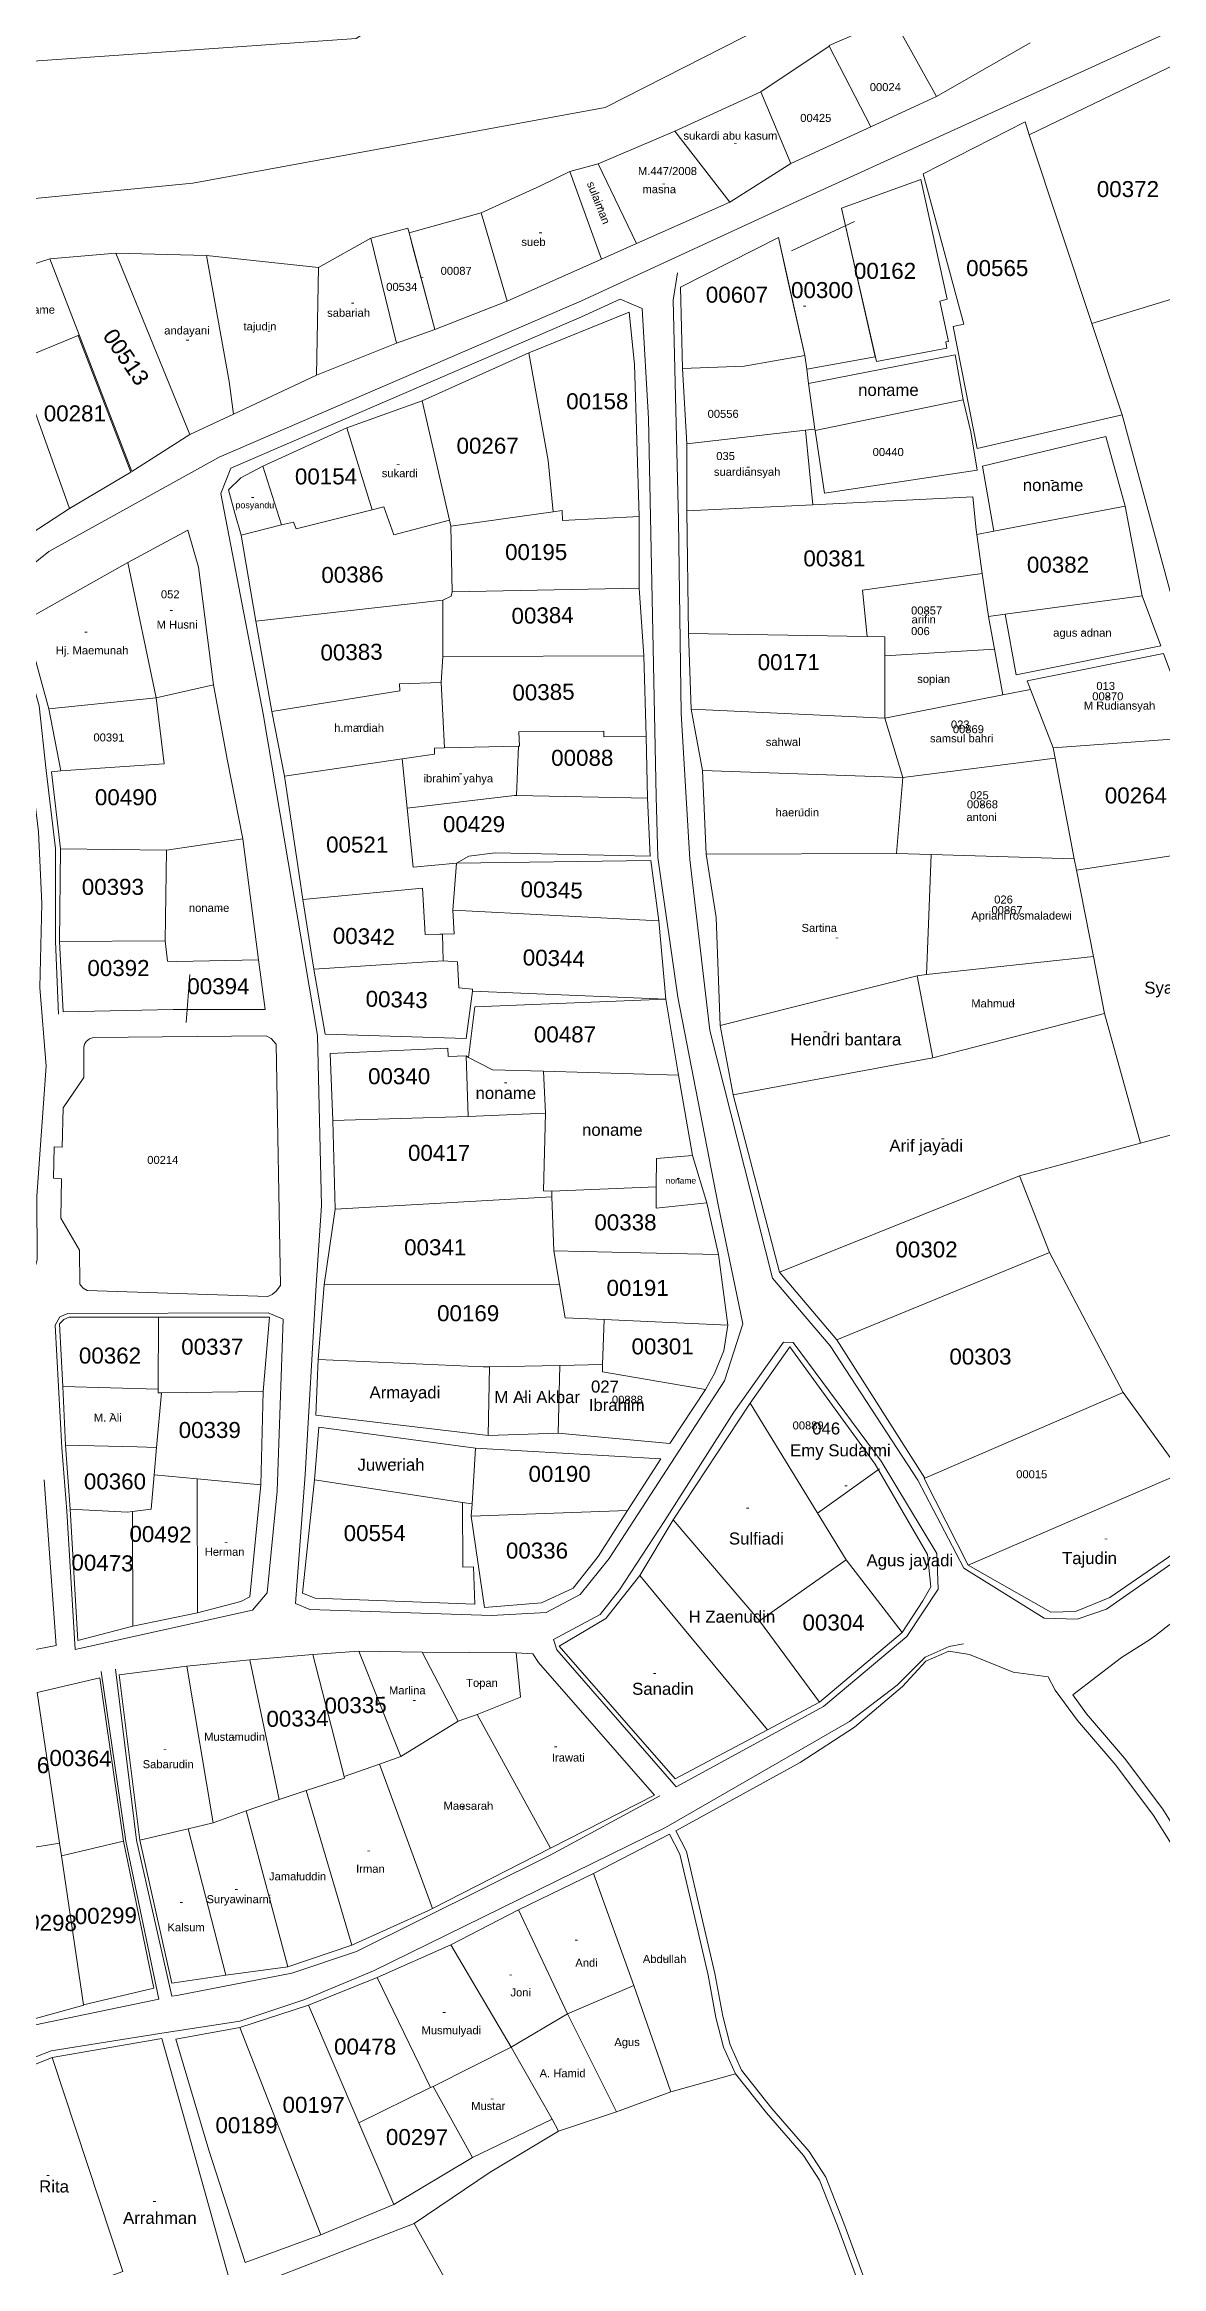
# Model space of a CAD drawing. Header units: metres. Extents: x 338938 to 356758, y 527808 to 538923.
# Drawn here: x 355041.3 to 355180.9, y 534462.7 to 534740.4 of the extents above; entities that cross this region are included whole.
import ezdxf
from ezdxf.enums import TextEntityAlignment as Align

# ---------------------------------------------------------------- set-up
doc = ezdxf.new("R2010")
doc.units = ezdxf.units.M
doc.header["$MEASUREMENT"] = 0
for name, color, linetype in [('020100', 7, 'Continuous'), ('030100', 160, 'Continuous'), ('040100', 20, 'Continuous'), ('080201', 7, 'Continuous'), ('Bidang sudah ada Hak', 200, 'Continuous'), ('tn_lai', 7, 'Continuous')]:
    doc.layers.add(name, color=color, linetype=linetype)
doc.styles.add('ROMANS', font='arial.ttf')
doc.styles.get("Standard").update_dxf_attribs({"font": 'arial.ttf'})

msp = doc.modelspace()

# ---------------------------------------------------------------- linework, layer by layer
at = {"layer": '020100', "lineweight": 9}
for points, elevation in [([(355130.81, 534734.43), (355120.07, 534729.52)], 51.24), ([(355120.07, 534729.52), (355110.47, 534725.44)], 51.24), ([(355126.93, 534720.64), (355120.07, 534729.52)], 51.24), ([(355106.92, 534724.48), (355103.25, 534722.71), (355095.85, 534719.33)], 53.03), ([(355110.47, 534725.44), (355106.92, 534724.48)], 51.35), ([(355106.92, 534724.48), (355110.89, 534713.53)], 51.35), ([(355115.27, 534715.47), (355110.47, 534725.44)], 51.35), ([(355126.93, 534720.64), (355134.54, 534725.48)], 51.24), ([(355115.27, 534715.47), (355126.93, 534720.64)], 51.24), ([(355115.27, 534715.47), (355126.93, 534720.64)], 51.24), ([(355082.07, 534716.14), (355075.53, 534712.49)], 55.34), ([(355041.94, 534713.58), (355034, 534711.03)], 56.13), ([(355061.51, 534713.99), (355050.21, 534714.27)], 56.08), ([(355075.53, 534712.49), (355061.51, 534713.99)], 56.4), ([(355061.51, 534713.99), (355064.36, 534698.24), (355064.88, 534694.15)], 56.4), ([(355099.09, 534708.3), (355110.89, 534713.53)], 51.14), ([(355099.09, 534708.3), (355110.89, 534713.53)], 51.14), ([(355110.89, 534713.53), (355115.27, 534715.47)], 51.35), ([(355110.89, 534713.53), (355115.27, 534715.47)], 51.35), ([(355075.53, 534712.49), (355075.27, 534699.02)], 55.34), ([(355045.49, 534704.01), (355045.61, 534704.06)], 56.13), ([(355075.27, 534699.02), (355085.29, 534703.02)], 55.34), ([(355075.27, 534699.02), (355085.29, 534703.02)], 55.34), ([(355156.12, 534695.93), (355155.08, 534701.57), (355136.78, 534698)], 1.47), ([(355064.88, 534694.15), (355075.27, 534699.02)], 56.4), ([(355064.88, 534694.15), (355075.27, 534699.02)], 56.4), ([(355059.46, 534691.63), (355064.88, 534694.15)], 56.08), ([(355079.05, 534692.47), (355088.49, 534695.82)], 3.57), ([(355183.91, 534664.8), (355175.97, 534694.07)], 0.35), ([(355176.33, 534682.67), (355173.95, 534691.37), (355158.5, 534687.68), (355159.92, 534679.53)], 0.84), ([(355121.57, 534682.08), (355121.57, 534690.45)], 0.84), ([(355159.92, 534679.53), (355157.82, 534679.13)], 0.84), ([(355161.35, 534669.17), (355162.72, 534661.57), (355180.8, 534665.2), (355178.48, 534671.47)], 0.3), ([(355160.02, 534664.8), (355159.28, 534668.89)], 0.45), ([(355161.04, 534659.09), (355160.02, 534664.8)], 0.45), ([(355164.5, 534659.77), (355164.09, 534660.82), (355181.15, 534664.25), (355185.04, 534653.75)], 0.3), ([(355146.29, 534656.18), (355161.04, 534659.09)], 0.45), ([(355164.5, 534659.77), (355161.04, 534659.09)], 0.45), ([(355167.35, 534652.48), (355164.5, 534659.77)], 0.3), ([(355123.5, 534649.63), (355122.1, 534657.28)], 0.45), ([(355146.29, 534656.18), (355148.54, 534648.75)], 0.45), ([(355148.54, 534648.75), (355123.5, 534649.63)], 0.45), ([(355123.97, 534639.18), (355123.5, 534649.63)], 0.45), ([(355148.54, 534648.75), (355167.6, 534651.16)], 0.08), ([(355148.54, 534648.75), (355147.75, 534639.27)], 0.08), ([(355147.75, 534639.27), (355123.97, 534639.18)], 0.08), ([(355125.23, 534631.26), (355123.97, 534639.18)], 0.45), ([(355147.75, 534639.27), (355152.12, 534639.13)], 0.08), ([(355152.12, 534639.13), (355151.77, 534630.42)], -0.31), ([(355152.12, 534639.13), (355169.99, 534638.58)], 0.08), ([(355169.99, 534638.58), (355170.26, 534637.19)], 0.3), ([(355170.26, 534637.19), (355172.37, 534626.39)], 0.3), ([(355125.71, 534617.78), (355125.23, 534631.26)], 0.45), ([(355151.77, 534630.42), (355151.51, 534624.14)], 0.45), ([(355151.51, 534624.14), (355172.37, 534626.39)], -0.31), ([(355172.37, 534626.39), (355173.76, 534619.28)], 0.3), ([(355125.71, 534617.78), (355150.34, 534623.98)], 0.47), ([(355151.51, 534624.14), (355150.34, 534623.98)], 0.45), ([(355150.34, 534623.98), (355152.32, 534613.72)], 0.23), ([(355173.76, 534619.28), (355152.32, 534613.72)], 0.12), ([(355173.76, 534619.28), (355178.26, 534603.06)], 0.12), ([(355127.36, 534609.1), (355125.71, 534617.78)], 1.52), ([(355152.32, 534613.72), (355127.36, 534609.1)], 0.16), ([(355103.64, 534612.05), (355103.89, 534606.81)], 0.22), ([(355122.25, 534601.54), (355120.51, 534611.55)], 0.53), ([(355127.36, 534609.1), (355133.13, 534586.94)], 1.52), ([(355122.25, 534601.54), (355117.78, 534601.15), (355117.73, 534597.61)], 0.53), ([(355122.25, 534601.54), (355124.06, 534595.59)], 0.53), ([(355104.7, 534596.35), (355104.69, 534597.08)], 0.49), ([(355129.48, 534570.58), (355134.44, 534577.63), (355145.09, 534562.95), (355151.64, 534551.68), (355152.05, 534547.61), (355151.06, 534545.88), (355148.46, 534541.9)], 0.14), ([(355096.71, 534566.53), (355075.17, 534569.08), (355075.5, 534576.04)], 1.82), ([(355096.71, 534566.53), (355096.91, 534575.12)], 0.36), ([(355105.49, 534566.82), (355105.68, 534575.29)], 1.61), ([(355123.88, 534572.27), (355119.42, 534565.53), (355105.49, 534566.82)], 0.2), ([(355129.48, 534570.58), (355119.85, 534555.99)], 0.13), ([(355129.48, 534570.58), (355141.47, 534550.98)], 0.13), ([(355075.01, 534560.98), (355075.55, 534567.57), (355095.14, 534564.93)], 0.3), ([(355096.71, 534566.53), (355105.49, 534566.82)], 0.36), ([(355093.5, 534558.17), (355094.72, 534557.99)], 0.3), ([(355119.85, 534555.99), (355115.69, 534549.05)], 0.02), ([(355119.85, 534555.99), (355130.65, 534543.36)], 0.02), ([(355156.73, 534550.34), (355167.04, 534544.47), (355170.16, 534544.52), (355174.45, 534546.28), (355188.44, 534555.91)], 0.29), ([(355131.64, 534529.75), (355120.12, 534523.62), (355105.6, 534540.22), (355111.43, 534543.66), (355115.69, 534549.05)], 0.52), ([(355115.69, 534549.05), (355131.64, 534529.75)], 0.11), ([(355131.64, 534529.75), (355138.14, 534533.22)], 0.06)]:
    msp.add_lwpolyline(points, dxfattribs=dict(at, elevation=elevation))
msp.add_lwpolyline([(355120.07, 534729.52), (355110.47, 534725.44), (355115.27, 534715.47), (355126.93, 534720.64)], close=True, dxfattribs=at)
for points in [[(355136.41, 534692.14), (355137.56, 534692.27)], [(355136.41, 534692.14), (355137.31, 534682.84)], [(355137.6, 534692.11), (355137.56, 534692.27)], [(355065.84, 534679.03), (355065.08, 534681.8), (355064.28, 534684.71), (355065.81, 534686.2), (355068.55, 534687.66)], [(355092.05, 534680.17), (355091.88, 534680.91)], [(355062.39, 534660.34), (355060.52, 534675.02), (355059.21, 534679.65), (355051.7, 534675.61)], [(355051.7, 534675.61), (355038.91, 534668.43), (355039.53, 534665.72), (355041.81, 534657.34)], [(355055.24, 534658.72), (355051.7, 534675.61)], [(355160.02, 534664.8), (355146.31, 534663.95)], [(355069.7, 534656.99), (355071.29, 534648.91)], [(355091.25, 534652.46), (355090, 534652.43), (355090.03, 534651.69), (355086, 534651.08)], [(355066.06, 534641.1), (355068.02, 534625.99)], [(355118.94, 534621.06), (355118.07, 534630.83)], [(355092.46, 534629.24), (355091.04, 534629.19)], [(355094.28, 534613.75), (355093.98, 534613.98)], [(355043.88, 534565.34), (355043.55, 534572.66)], [(355054.98, 534561.61), (355055.29, 534565.04)], [(355060.4, 534544.38), (355065.8, 534545.78), (355066.94, 534546.36), (355068.32, 534560.36)], [(355137.9, 534556.82), (355145.66, 534562.36)], [(355059.05, 534537.7), (355066.95, 534538.48)], [(355080.57, 534539.6), (355088.47, 534539.46)], [(355100.24, 534539.38), (355088.47, 534539.46)], [(355088.47, 534539.46), (355092.97, 534530.83)], [(355095.34, 534531.66), (355100.77, 534533.84), (355100.24, 534539.38)], [(355104.5, 534514.95), (355117.51, 534521.57), (355103, 534538.16), (355102.3, 534539.23), (355100.24, 534539.38)], [(355183.96, 534512.53), (355179.88, 534519.06), (355175.18, 534525.33), (355170.41, 534530.9), (355167.61, 534534.72), (355166.71, 534536.37), (355162.33, 534536.94), (355156.89, 534539.16), (355154.29, 534539.6), (355151.44, 534538.34), (355148.53, 534535.17), (355142.52, 534530.08), (355135.74, 534525.65), (355120.19, 534517.12), (355121.52, 534514.53), (355123.4, 534506.46), (355125.07, 534499.29), (355126.05, 534493.98), (355126.97, 534490.38), (355128.39, 534487.24), (355132.17, 534482.45), (355136.86, 534477.08), (355138.92, 534473.87), (355141.19, 534468.09), (355144.74, 534458.5)], [(355053.21, 534515.95), (355050.59, 534536.61), (355059.05, 534537.7)], [(355059.05, 534537.7), (355062.37, 534518.15)], [(355092.97, 534530.83), (355085.8, 534526.4)], [(355092.97, 534530.83), (355095.34, 534531.66)], [(355095.34, 534531.66), (355104.5, 534514.95)], [(355089.75, 534507.41), (355083.13, 534525.47)], [(355079.69, 534502.84), (355073.97, 534522.16)], [(355066.5, 534519.61), (355062.37, 534518.15)], [(355070.62, 534521.06), (355066.5, 534519.61)], [(355071.68, 534500.12), (355066.5, 534519.61)], [(355059.25, 534517.4), (355053.21, 534515.95)], [(355063.96, 534499.08), (355057.17, 534498.08), (355053.21, 534515.95)], [(355062.37, 534518.15), (355059.25, 534517.4)], [(355063.96, 534499.08), (355059.25, 534517.4)], [(355109.91, 534511.78), (355119.41, 534516.73), (355120.7, 534514.23), (355122.55, 534506.27), (355124.22, 534499.11), (355125.2, 534493.79), (355126.14, 534490.09), (355127.64, 534486.78)], [(355089.75, 534507.41), (355104.5, 534514.95)], [(355100.52, 534507.27), (355109.91, 534511.78)], [(355114.92, 534497.79), (355109.91, 534511.78)], [(355079.69, 534502.84), (355089.27, 534507.16), (355089.75, 534507.41)], [(355100.52, 534507.27), (355092.06, 534502.9)], [(355106.64, 534494.27), (355100.52, 534507.27)], [(355071.68, 534500.12), (355079.69, 534502.84)], [(355082.86, 534498.79), (355092.06, 534502.9)], [(355092.06, 534502.9), (355099.61, 534490.08)], [(355063.96, 534499.08), (355071.68, 534500.12)], [(355106.64, 534494.27), (355114.92, 534497.79)], [(355119.55, 534484.5), (355114.92, 534497.79)], [(355099.61, 534490.08), (355106.64, 534494.27)], [(355106.64, 534494.27), (355112.75, 534482)], [(355042.22, 534488.79), (355055.92, 534491.16), (355059.6, 534478.13), (355064.44, 534460.84), (355055.11, 534451.75), (355051.64, 534449.93), (355043.67, 534449.44)], [(355032.75, 534485), (355042.22, 534488.79)], [(355042.22, 534488.79), (355051.05, 534462.07), (355040.92, 534458.39)], [(355099.61, 534490.08), (355089.87, 534485.2)], [(355104.71, 534481.11), (355099.61, 534490.08)], [(355119.55, 534484.5), (355127.64, 534486.78)], [(355127.64, 534486.78), (355131.5, 534481.89), (355136.16, 534476.56), (355138.15, 534473.47), (355140.38, 534467.78), (355143.99, 534458.02)], [(355089.87, 534485.2), (355089.53, 534485.05)], [(355112.75, 534482), (355119.55, 534484.5)], [(355094.77, 534476.3), (355104.71, 534481.11)], [(355104.71, 534481.11), (355105.51, 534479.61)], [(355105.51, 534479.61), (355112.75, 534482)], [(355087.5, 534468.05), (355096.97, 534474.47), (355105.51, 534479.61)], [(355083.85, 534410.59), (355083.52, 534411.99), (355079.08, 534418.63), (355073.59, 534425.73), (355064.16, 534437.97), (355058.94, 534444.49), (355057.31, 534449.89), (355057.53, 534450), (355067.92, 534460.47), (355087.5, 534468.05)], [(355109.43, 534431.57), (355108.22, 534433.77), (355106.86, 534436.49), (355104, 534441.3), (355098.94, 534449.06), (355094.21, 534456.52), (355091.24, 534461.37), (355087.5, 534468.05)]]:
    msp.add_lwpolyline(points, dxfattribs=at)
at = {"layer": '030100', "lineweight": 9}
for points in [[(355777.69, 535152.85), (355777.53, 535151.09), (355763.3, 535069.29), (355752.17, 535059.6), (355727.02, 535044.65), (355653.64, 535033.9), (355554.54, 535018.11), (355478.65, 534993.75), (355372.85, 534965.33), (355313.41, 534938.06), (355242.75, 534897.16), (355187.57, 534821.13), (355145.7, 534783.95), (355080.24, 534741.12), (355024.97, 534737.24), (354984.93, 534736.94), (354906.83, 534746.55), (354850.87, 534748.02), (354796.38, 534720.67), (354760.23, 534674.86)], [(355796.52, 535150.85), (355793.56, 535125.09), (355786.6, 535072.41), (355774, 535050.35), (355756.86, 535042.32), (355719.05, 535026.82), (355661.5, 535014.82), (355592.89, 534994.3), (355550.52, 534986.72), (355446.18, 534959.25), (355337.37, 534923.89), (355297.87, 534905.28), (355260.32, 534880.56), (355234.19, 534852.8), (355209.23, 534813.7), (355173.59, 534771.47), (355138.49, 534746.32), (355111.35, 534732.49), (355059.83, 534723.04), (355015.13, 534718.69), (354936.2, 534717.39), (354870.33, 534717.86), (354830.95, 534708.12), (354808.35, 534689.95)]]:
    msp.add_lwpolyline(points, dxfattribs=at)
at = {"layer": '040100', "lineweight": 9}
for points in [[(355279.43, 534798.48), (355270.68, 534794.51), (355251.24, 534781.41), (355214.13, 534758.63), (355187.55, 534744.5), (355135.93, 534721.01), (355108.41, 534708.34), (355063.12, 534688.79), (355041.8, 534676.98), (355018.37, 534658.12)], [(355120.38, 534711.84), (355119.84, 534708.42), (355120.5, 534680.9), (355120.87, 534656.74), (355121.93, 534638.52), (355124.44, 534617.16), (355132.28, 534586.19)], [(355064.57, 534687.4), (355063.33, 534684.26), (355068.62, 534656.72), (355075.39, 534616.5), (355075.91, 534595.29), (355075.22, 534585.33), (355073.85, 534561.65), (355072.63, 534545.53), (355074.44, 534544.8), (355097.14, 534544.02), (355103.98, 534544.4), (355108.24, 534546.66), (355111.85, 534551.18), (355126.26, 534573.38), (355128.58, 534580.49), (355125.49, 534595.36), (355120.44, 534621.31), (355117.92, 534638.77), (355117.71, 534646.4), (355117.36, 534664.91), (355116.76, 534693.61), (355115.98, 534707.37), (355113.21, 534708.53)], [(355113.21, 534708.53), (355108.41, 534706.33), (355064.57, 534687.4)], [(355043.02, 534619.17), (355043, 534620.14), (355042.66, 534628.29), (355042.66, 534639.9), (355041.48, 534649.62), (355040.59, 534657.72), (355038.31, 534665.89), (355037.56, 534671.38)], [(355008.48, 534585.12), (355039.58, 534585.73), (355040.37, 534588.47), (355040.33, 534596.46), (355041.48, 534612.7), (355040.71, 534622.52), (355040.92, 534633.03), (355040.52, 534641.98), (355039.7, 534648.9), (355038.26, 534659.01), (355036.74, 534664.05), (355033.48, 534668.09)], [(355227.16, 534627.96), (355202.46, 534613.75), (355197.24, 534612.3), (355197.24, 534608.6), (355202.36, 534595.18), (355211.3, 534572.7), (355211.23, 534571.86), (355210.31, 534571.14), (355188.84, 534555.22), (355174.01, 534544.81), (355170.35, 534543.59), (355166.21, 534543.7), (355156.19, 534549.96)], [(355132.28, 534586.19), (355139.47, 534577.73), (355150.44, 534560.95), (355156.19, 534549.96)], [(355071.12, 534581.07), (355069.25, 534581.84), (355044.19, 534581.79), (355043.2, 534581.38), (355042.61, 534580.31), (355043.42, 534564.99), (355044.08, 534557.07), (355045.12, 534539.8)], [(355045.12, 534539.8), (355067.28, 534544.71), (355069.11, 534546.87), (355070.37, 534559.59), (355071.12, 534581.07)], [(355133.63, 534578.18), (355127.44, 534569.44), (355118.82, 534555.93), (355113.13, 534547.26), (355110.71, 534544.16), (355104.91, 534541.06)], [(355133.63, 534578.18), (355134.87, 534578.16), (355145.87, 534563.34), (355152.82, 534551.77), (355152.98, 534547.33), (355149.05, 534541.42), (355138.64, 534532.66), (355120.23, 534522.61)], [(355104.91, 534541.06), (355105.33, 534539.75), (355120.23, 534522.61)], [(355156.15, 534540.48), (355154.34, 534540.15), (355151.37, 534538.83), (355147.85, 534535.34), (355141.89, 534530.8), (355118.89, 534517.54), (355082.39, 534499.65), (355073.8, 534496.07), (355065.69, 534493.36), (355055.7, 534491.82), (355042.11, 534489.64), (355032.24, 534485.79), (355020.96, 534482.63), (355009.85, 534478.26), (355000.91, 534475.62), (354991.23, 534471.37), (354982.1, 534467.73), (354966.5, 534464.77)], [(355156.15, 534540.48), (355154.34, 534540.15), (355151.37, 534538.83), (355147.85, 534535.34), (355141.89, 534530.8), (355118.89, 534517.54), (355082.39, 534499.65), (355073.8, 534496.07), (355065.69, 534493.36), (355055.7, 534491.82), (355042.11, 534489.64), (355032.24, 534485.79), (355020.96, 534482.63), (355009.85, 534478.26), (355000.91, 534475.62), (354991.23, 534471.37), (354982.1, 534467.73), (354966.5, 534464.77)], [(355048.37, 534537.05), (355051.44, 534515.86), (355055.58, 534496.11)], [(355057.21, 534496.45), (355052.78, 534515.97), (355050.14, 534537.32)], [(355118.19, 534521.5), (355104.48, 534514.08), (355080.29, 534502.06), (355072.18, 534499.36), (355057.8, 534496.57), (355057.21, 534496.45)], [(355055.58, 534496.11), (355040.17, 534492.89), (355021.09, 534486.5), (355020.45, 534486.29)]]:
    msp.add_lwpolyline(points, dxfattribs=at)
at = {"layer": '040100', "lineweight": 9, "elevation": 0.13}
msp.add_lwpolyline([(355137.9, 534556.82), (355145.66, 534562.36)], dxfattribs=at)
at = {"layer": 'Bidang sudah ada Hak', "lineweight": 9}
for points, elevation in [([(355148.05, 534742.32), (355147.31, 534743.67), (355139.35, 534740.21), (355139.37, 534740.16)], 51.36), ([(355148.05, 534742.32), (355152.75, 534733.84)], 51.36), ([(355139.37, 534740.16), (355130.81, 534734.43)], 51.36), ([(355144.57, 534730.08), (355139.37, 534740.16)], 51.36), ([(355152.75, 534733.84), (355164.49, 534740.56)], 51.36), ([(355194.15, 534712.2), (355182.85, 534738), (355164.36, 534729.08)], 0.51), ([(355130.81, 534734.43), (355134.54, 534725.48)], 51.36), ([(355144.57, 534730.08), (355150.62, 534732.84), (355152.75, 534733.84)], 51.36), ([(355134.54, 534725.48), (355144.57, 534730.08)], 51.36), ([(355175.97, 534694.07), (355157.84, 534689.87), (355154.86, 534705.13), (355156.17, 534705.4), (355151.12, 534724.2), (355163.83, 534730.68), (355164.36, 534729.08)], 0.51), ([(355172.18, 534705.49), (355164.36, 534729.08)], 0.51), ([(355095.85, 534719.33), (355086.85, 534716.83)], 55.34), ([(355095.85, 534719.33), (355096.19, 534718.18), (355099.09, 534708.3)], 53.03), ([(355082.07, 534716.14), (355086.69, 534717.42), (355086.85, 534716.83)], 55.34), ([(355085.29, 534703.02), (355082.07, 534716.14)], 55.34), ([(355086.85, 534716.83), (355087.33, 534715), (355089.68, 534706.17), (355090.05, 534704.75)], 55.34), ([(355090.05, 534704.75), (355086.85, 534716.83)], 55.34), ([(355050.21, 534714.27), (355041.94, 534713.58)], 56.13), ([(355045.61, 534704.06), (355041.94, 534713.58)], 56.13), ([(355059.46, 534691.63), (355050.21, 534714.27)], 56.13), ([(355172.18, 534705.49), (355194.15, 534712.2)], 0.51), ([(355090.05, 534704.75), (355099.09, 534708.3)], 55.34), ([(355085.29, 534703.02), (355090.05, 534704.75)], 55.34), ([(355175.97, 534694.07), (355172.18, 534705.49)], 0.51), ([(355037.82, 534700.83), (355045.49, 534704.01)], 56.13), ([(355044.4, 534682.38), (355052.06, 534686.92), (355045.49, 534704.01)], 56.13), ([(355045.61, 534704.06), (355052.18, 534686.98), (355059.46, 534691.63)], 56.13), ([(355037.82, 534700.83), (355044.4, 534682.38)], 56.13), ([(355088.49, 534695.82), (355091.88, 534680.91)], 3.57), ([(355079.05, 534692.47), (355068.55, 534687.66)], 3.57), ([(355082.22, 534682.22), (355079.05, 534692.47)], 3.57), ([(355068.55, 534687.66), (355070.9, 534680.31)], 3.57), ([(355082.22, 534682.22), (355083.7, 534682.59), (355084.93, 534679.08), (355091.88, 534680.91)], 3.57), ([(355157.82, 534679.13), (355157.74, 534679.7), (355157.31, 534683.81), (355137.31, 534682.84)], 0.84), ([(355176.33, 534682.67), (355159.92, 534679.53)], 0.84), ([(355178.48, 534671.47), (355176.33, 534682.67)], 0.84), ([(355035.78, 534676.74), (355044.4, 534682.38)], 56.13), ([(355121.57, 534682.08), (355121.78, 534666.76)], 0.84), ([(355158.48, 534674.25), (355157.82, 534679.13)], 0.84), ([(355158.48, 534674.25), (355143.51, 534672.18), (355144.08, 534666.36)], 0.45), ([(355158.48, 534674.25), (355159.28, 534668.89)], 0.84), ([(355178.48, 534671.47), (355161.35, 534669.17)], 0.84), ([(355159.28, 534668.89), (355161.35, 534669.17)], 0.84), ([(355121.78, 534666.76), (355144.08, 534666.36)], 0.84), ([(355121.78, 534666.76), (355122.1, 534657.28)], 0.84), ([(355146.31, 534663.95), (355146.32, 534666.32), (355144.08, 534666.36)], 0.84), ([(355146.31, 534663.95), (355146.29, 534656.18)], 0.45), ([(355122.1, 534657.28), (355146.29, 534656.18)], 0.84), ([(355185.04, 534653.75), (355167.35, 534652.48)], 0.3), ([(355167.35, 534652.48), (355167.6, 534651.16)], 0.3), ([(355167.6, 534651.16), (355169.99, 534638.58)], 0.3), ([(355187.84, 534639.85), (355170.26, 534637.19)], 0.3), ([(355077.3, 534605.89), (355076.97, 534614.25), (355091.7, 534614.92), (355091.74, 534613.9), (355093.98, 534613.98)], 0.49), ([(355178.26, 534603.06), (355196.38, 534607.95)], 0.07), ([(355094.21, 534606.4), (355077.3, 534605.89)], 0.49), ([(355077.3, 534605.89), (355077.61, 534594.81)], 0.49), ([(355103.89, 534606.81), (355094.21, 534606.4)], 0.49), ([(355103.89, 534606.81), (355103.65, 534597.09), (355104.69, 534597.08)], 0.49), ([(355163.12, 534598.97), (355178.26, 534603.06)], 0.07), ([(355117.73, 534597.61), (355104.69, 534597.08)], 0.49), ([(355117.73, 534597.61), (355117.71, 534594.96), (355124.06, 534595.59)], 0.49), ([(355133.13, 534586.94), (355163.12, 534598.97)], 0.07), ([(355166.87, 534589.42), (355163.12, 534598.97)], 0.07), ([(355077.61, 534594.81), (355076.21, 534585.35)], 0.49), ([(355077.61, 534594.81), (355104.7, 534596.35)], 0.49), ([(355104.7, 534596.35), (355104.93, 534589.61)], 0.49), ([(355125.52, 534589.13), (355124.06, 534595.59)], 0.49), ([(355125.52, 534589.13), (355115.8, 534589.36), (355104.93, 534589.61)], 0.49), ([(355104.93, 534589.61), (355105.64, 534585.4)], 0.49), ([(355126.69, 534580.34), (355125.52, 534589.13)], 0.49), ([(355166.87, 534589.42), (355140.3, 534578.47)], 0.07), ([(355176.1, 534571.89), (355166.87, 534589.42)], 0.07), ([(355105.64, 534585.4), (355106.34, 534581.23), (355111.21, 534581.01)], 0.49), ([(355133.13, 534586.94), (355140.3, 534578.47)], 0.07), ([(355111.21, 534581.01), (355111.04, 534575.4)], 0.49), ([(355111.21, 534581.01), (355126.69, 534580.34)], 0.49), ([(355123.88, 534572.27), (355125.02, 534574.3), (355126.17, 534577.12), (355126.69, 534580.34)], 0.49), ([(355140.3, 534578.47), (355151.31, 534561.18)], 0.07), ([(355105.68, 534575.29), (355096.91, 534575.12)], 0.49), ([(355111.04, 534575.4), (355105.68, 534575.29)], 0.49), ([(355123.88, 534572.27), (355111.02, 534574.49), (355111.04, 534575.4)], 0.49), ([(355176.1, 534571.89), (355151.31, 534561.18)], 0.07), ([(355183.4, 534561.83), (355176.1, 534571.89)], 0.07), ([(355095.14, 534564.93), (355094.72, 534557.99)], 0.51), ([(355114.13, 534557.17), (355118.32, 534563.63), (355095.14, 534564.93)], 0.51), ([(355075.01, 534560.98), (355073.54, 534546.83), (355075.11, 534546.21), (355095.06, 534545.46), (355094.88, 534550.14), (355093.58, 534550.07), (355093.5, 534558.17)], 0.3), ([(355075.01, 534560.98), (355093.5, 534558.17)], 0.3), ([(355151.31, 534561.18), (355151.23, 534561.15), (355156.73, 534550.34)], 0.07), ([(355156.73, 534550.34), (355183.4, 534561.83)], 0.07), ([(355094.72, 534557.99), (355094.62, 534556.47)], 0.51), ([(355094.62, 534556.47), (355096.29, 534545.05), (355103.39, 534545.61), (355107.35, 534547.44), (355110.48, 534551.41), (355114.13, 534557.17)], 0.51), ([(355114.13, 534557.17), (355094.62, 534556.47)], 0.51)]:
    msp.add_lwpolyline(points, dxfattribs=dict(at, elevation=elevation))
for points in [[(355140.88, 534719.89), (355145.27, 534700.76), (355154.06, 534702.42), (355153.92, 534703.18), (355154.26, 534703.25), (355153.18, 534708.27), (355154.08, 534708.53), (355150.81, 534723.5), (355140.88, 534719.89)], [(355136.54, 534699.78), (355145.12, 534701.34), (355140.88, 534719.89)], [(355133.03, 534716.22), (355120.76, 534710.04), (355121.03, 534699.85)], [(355133.03, 534716.22), (355136.31, 534701.48)], [(355136.31, 534701.48), (355134.16, 534711.08), (355133.03, 534716.22)], [(355142.5, 534718.25), (355134.65, 534714.58)], [(355115.62, 534681.36), (355115.03, 534700.35), (355114.35, 534706.91), (355101.8, 534701.84)], [(355101.8, 534701.84), (355088.49, 534695.82)], [(355104.86, 534681.97), (355104.24, 534688.37), (355101.8, 534701.84)], [(355136.31, 534701.48), (355128.72, 534700.17), (355121.03, 534699.85)], [(355121.03, 534699.85), (355121.57, 534690.45)], [(355136.54, 534699.78), (355136.31, 534701.48)], [(355136.78, 534698), (355136.54, 534699.78)], [(355137.56, 534692.27), (355136.78, 534698)], [(355137.6, 534692.11), (355138.76, 534684.29), (355157.86, 534687.15), (355157.06, 534691.97), (355156.12, 534695.93)], [(355156.12, 534695.93), (355137.6, 534692.11)], [(355121.57, 534690.45), (355136.41, 534692.14)], [(355137.31, 534682.84), (355121.57, 534682.08)], [(355070.9, 534680.31), (355065.84, 534679.03)], [(355082.22, 534682.22), (355072.73, 534679.81), (355072.38, 534680.68), (355070.9, 534680.31)], [(355104.86, 534681.97), (355092.05, 534680.17)], [(355092.05, 534680.17), (355092.21, 534671.97)], [(355115.62, 534681.36), (355106.03, 534680.87), (355105.97, 534682.12), (355104.86, 534681.97)], [(355115.6, 534672.43), (355115.62, 534681.36)], [(355065.84, 534679.03), (355067.7, 534668.28)], [(355091.08, 534670.92), (355092.12, 534671.42), (355092.21, 534671.97)], [(355115.6, 534672.43), (355092.21, 534671.97)], [(355116.2, 534663.98), (355115.6, 534672.43)], [(355091.08, 534670.92), (355067.7, 534668.28)], [(355091.06, 534663.88), (355091.08, 534670.92)], [(355067.7, 534668.28), (355069.7, 534656.99)], [(355091.06, 534663.88), (355090.86, 534660.63)], [(355091.06, 534663.88), (355116.2, 534663.98)], [(355116.47, 534653.88), (355116.2, 534663.98)], [(355062.39, 534660.34), (355055.24, 534658.72)], [(355066.06, 534641.1), (355064.12, 534651.04), (355062.39, 534660.34)], [(355069.7, 534656.99), (355085.69, 534659.58), (355085.64, 534660.48), (355090.86, 534660.63)], [(355090.86, 534660.63), (355091.25, 534652.46)], [(355055.24, 534658.72), (355041.81, 534657.34)], [(355043.31, 534649.57), (355056.23, 534650.48), (355055.24, 534658.72)], [(355041.81, 534657.34), (355043.31, 534649.57)], [(355100.52, 534652.67), (355091.25, 534652.46)], [(355100.52, 534652.67), (355100.29, 534646.49)], [(355116.47, 534653.88), (355111.2, 534653.85), (355111.18, 534654.54), (355100.58, 534654.47), (355100.63, 534652.68), (355100.52, 534652.67)], [(355116.64, 534646.17), (355116.47, 534653.88)], [(355043.31, 534649.57), (355042.14, 534649.48), (355043.27, 534639.85)], [(355071.29, 534648.91), (355086, 534651.08)], [(355086.62, 534644.92), (355086, 534651.08)], [(355071.29, 534648.91), (355073.55, 534633.52), (355088.52, 534634.92), (355088.87, 534629.15), (355092.46, 534629.24)], [(355100.29, 534646.49), (355100.03, 534646.49), (355086.62, 534644.92)], [(355116.64, 534646.17), (355100.29, 534646.49)], [(355086.62, 534644.92), (355087.37, 534637.55), (355092.78, 534638.07)], [(355092.78, 534638.07), (355094.33, 534638.94), (355097.6, 534639.36), (355116.98, 534638.91), (355116.64, 534646.17)], [(355066.06, 534641.1), (355056.51, 534639.68)], [(355043.27, 534639.85), (355043.13, 534628.25)], [(355043.27, 534639.85), (355056.51, 534639.68)], [(355056.51, 534639.68), (355056.37, 534628.35)], [(355118.07, 534630.83), (355117.04, 534638.4), (355092.78, 534638.07), (355092.31, 534632.19)], [(355092.31, 534632.19), (355092.78, 534638.07)], [(355091.04, 534629.19), (355088.87, 534629.15), (355088.52, 534634.92), (355073.55, 534633.52), (355074.93, 534624.82)], [(355092.31, 534632.19), (355118.07, 534630.83)], [(355092.46, 534629.24), (355092.31, 534632.19)], [(355043.13, 534628.25), (355056.37, 534628.35)], [(355043.13, 534628.25), (355043.62, 534619.49), (355057.35, 534619.77)], [(355056.37, 534628.35), (355056.63, 534625.79), (355057.83, 534625.77)], [(355091.09, 534625.84), (355091.04, 534629.19)], [(355057.35, 534619.77), (355068.84, 534619.75), (355068.02, 534625.99)], [(355057.83, 534625.77), (355068.02, 534625.99)], [(355074.93, 534624.82), (355091.09, 534625.84)], [(355074.93, 534624.82), (355076.35, 534616.7), (355093.98, 534616.16), (355094.76, 534622.06)], [(355091.09, 534625.84), (355092.89, 534625.72), (355093.05, 534622.46), (355094.79, 534622.31), (355094.76, 534622.06)], [(355059.45, 534624.13), (355058.97, 534618.13)], [(355094.76, 534622.06), (355118.94, 534621.06)], [(355118.94, 534621.06), (355095.06, 534620.11), (355094.28, 534613.75)], [(355120.51, 534611.55), (355118.94, 534621.06)], [(355070.25, 534615.42), (355069.6, 534616.13), (355068.97, 534616.48), (355047.41, 534616.28), (355046.88, 534616.08), (355046.5, 534615.76), (355046.29, 534615.43), (355046.19, 534615.05), (355046.2, 534611.26), (355043.61, 534607.49), (355043.5, 534602.58), (355042.49, 534602.62), (355042.41, 534598.69), (355043.41, 534598.61), (355043.3, 534593.71), (355045.66, 534589.68), (355045.69, 534585.45), (355045.83, 534585.28), (355046.1, 534584.95), (355046.6, 534584.67), (355069.18, 534583.92), (355069.71, 534584.17), (355070.25, 534584.56), (355070.76, 534585.29), (355070.25, 534615.42)], [(355093.98, 534613.98), (355094.21, 534606.4)], [(355094.28, 534613.75), (355097.27, 534612.24), (355103.64, 534612.05)], [(355120.51, 534611.55), (355103.64, 534612.05)], [(355076.21, 534585.35), (355075.5, 534576.04)], [(355105.64, 534585.4), (355076.21, 534585.35)], [(355055.51, 534581.34), (355044.35, 534581.34), (355043.69, 534581.03), (355043.15, 534580.49), (355043.55, 534572.66)], [(355055.49, 534572.34), (355055.51, 534581.34)], [(355068.61, 534572.01), (355069.38, 534581.31), (355055.51, 534581.34)], [(355096.91, 534575.12), (355096.09, 534575.11), (355075.5, 534576.04)], [(355055.49, 534572.34), (355043.55, 534572.66)], [(355055.29, 534565.04), (355055.91, 534571.87)], [(355055.91, 534571.87), (355055.49, 534571.87), (355055.49, 534572.34)], [(355055.91, 534571.87), (355068.61, 534572.01)], [(355068.32, 534560.36), (355068.61, 534572.01)], [(355043.88, 534565.34), (355044.47, 534557.33)], [(355055.29, 534565.04), (355052.86, 534565.1), (355043.88, 534565.34)], [(355182.76, 534517.1), (355181.04, 534519.85), (355176.28, 534526.21), (355171.51, 534531.77), (355169.8, 534534.11), (355175.88, 534538.81), (355179.39, 534540.98), (355180.14, 534541.54), (355208.97, 534564.03)], [(355035.52, 534538.93), (355042.75, 534540.3), (355041.23, 534561.01)], [(355052.27, 534557.04), (355054.59, 534557.34), (355054.98, 534561.61)], [(355054.98, 534561.61), (355060.35, 534561.11)], [(355060.4, 534544.38), (355060.35, 534561.11)], [(355068.32, 534560.36), (355060.35, 534561.11)], [(355044.47, 534557.33), (355045.44, 534540.91), (355052.32, 534542.72)], [(355052.27, 534557.04), (355051.65, 534556.96), (355044.47, 534557.33)], [(355052.27, 534557.04), (355052.27, 534556.93), (355052.32, 534542.72)], [(355141.47, 534550.98), (355130.65, 534543.36)], [(355148.46, 534541.9), (355141.47, 534550.98)], [(355052.32, 534542.72), (355060.4, 534544.38)], [(355130.65, 534543.36), (355138.14, 534533.22)], [(355138.14, 534533.22), (355148.46, 534541.9)], [(355074.82, 534539.15), (355066.95, 534538.48)], [(355066.95, 534538.48), (355070.62, 534521.06)], [(355080.57, 534539.6), (355074.82, 534539.15)], [(355078.71, 534523.94), (355074.82, 534539.15)], [(355085.8, 534526.4), (355080.57, 534539.6)], [(355051.14, 534515.84), (355048.21, 534536.26), (355040.34, 534534.4)], [(355040.34, 534534.4), (355043.16, 534515.58)], [(355078.71, 534523.94), (355083.13, 534525.47)], [(355083.13, 534525.47), (355085.8, 534526.4)], [(355070.62, 534521.06), (355073.97, 534522.16)], [(355073.97, 534522.16), (355078.76, 534523.73), (355078.71, 534523.94)], [(355036.5, 534514.51), (355043.16, 534515.58)], [(355043.4, 534514), (355043.16, 534515.58)], [(355051.14, 534515.84), (355043.4, 534514)], [(355046.16, 534495.39), (355043.4, 534514)], [(355046.16, 534495.39), (355054.95, 534497.47), (355051.14, 534515.84)], [(355082.86, 534498.79), (355074.26, 534495.35)], [(355089.53, 534485.05), (355082.86, 534498.79)], [(355039.85, 534493.58), (355046.17, 534495.33), (355046.16, 534495.39)], [(355074.26, 534495.35), (355065.7, 534492.57)], [(355074.26, 534495.35), (355080.56, 534480.64)], [(355065.7, 534492.57), (355057.69, 534491.08), (355061.83, 534477.21), (355066.34, 534463.17), (355075.81, 534466.65)], [(355065.7, 534492.57), (355075.81, 534466.65)], [(355080.56, 534480.64), (355089.53, 534485.05)], [(355094.77, 534476.3), (355089.87, 534485.2)], [(355084.93, 534470.44), (355080.56, 534480.64)], [(355084.93, 534470.44), (355094.77, 534476.3)], [(355075.81, 534466.65), (355084.93, 534470.44)]]:
    msp.add_lwpolyline(points, dxfattribs=at)

# ---------------------------------------------------------------- texts
at = {"layer": '080201', "lineweight": 9}
for s, p in [('00024', (355146.37, 534734.53, 51.36)), ('00425', (355137.68, 534730.68, 51.36)), ('-', (355127.62, 534727.58)), ('-', (355118.66, 534722.54)), ('-', (355111.02, 534719.52)), ('-', (355103.27, 534716.44)), ('00534', (355085.93, 534709.57, 55.34)), ('-', (355088.44, 534710.83)), ('00087', (355092.73, 534711.57, 53.44)), ('-', (355079.8, 534707.63)), ('-', (355136.28, 534707.26)), ('-', (355059.15, 534703.02)), ('-', (355069.33, 534704.13)), ('-', (355146.44, 534696.87)), ('00556', (355126.1, 534693.7)), ('00440', (355146.73, 534688.93)), ('-', (355085.48, 534687.5)), ('-', (355129.23, 534687.14)), ('-', (355167.22, 534685.49)), ('-', (355067.29, 534683.37)), ('-', (355057.14, 534669.25)), ('-', (355151.53, 534669.13)), ('-', (355046.47, 534666.53)), ('-', (355171.06, 534666.55)), ('-', (355153.55, 534660.51)), ('-', (355174.18, 534658.4)), ('-', (355080.63, 534654.8)), ('-', (355135.06, 534653.04)), ('-', (355156.75, 534654.29)), ('-', (355093.3, 534648.82)), ('-', (355135.96, 534644.44)), ('-', (355158.51, 534644.91)), ('-', (355063.37, 534631.85)), ('-', (355161.58, 534631.69)), ('-', (355140.33, 534628.31)), ('-', (355162.35, 534620.1)), ('-', (355138.85, 534616.59)), ('-', (355098.91, 534610.21)), ('-', (355112.77, 534604.61)), ('-', (355153.56, 534603.21)), ('00214', (355056.06, 534600.47)), ('-', (355120.49, 534598.27)), ('-', (355086.05, 534571.32)), ('-', (355049.68, 534568.87)), ('-', (355101.2, 534570.94)), ('-', (355114.14, 534570.5)), ('-', (355085.09, 534562.81)), ('00015', (355164.67, 534561.19, 0.07)), ('-', (355141.45, 534559.87)), ('-', (355129.15, 534557.06)), ('-', (355063.98, 534552.8)), ('-', (355173.94, 534553.21)), ('-', (355125.84, 534542.95)), ('-', (355095.67, 534535.17)), ('-', (355117.53, 534536.42)), ('-', (355087.49, 534533.04)), ('-', (355056.35, 534526.89)), ('-', (355064.86, 534528.38)), ('-', (355105.16, 534527.24)), ('-', (355093.61, 534519.61)), ('-', (355081.79, 534514.23)), ('-', (355072.97, 534511.21)), ('-', (355058.37, 534507.8)), ('-', (355065.26, 534509.41)), ('-', (355107.76, 534503.08)), ('-', (355118.86, 534500.72)), ('-', (355099.53, 534498.73)), ('-', (355091.23, 534494.03)), ('-', (355113.22, 534489.94)), ('-', (355105.82, 534486.98)), ('-', (355097.23, 534483.23)), ('-', (355041.72, 534473.68)), ('-', (355055.02, 534470.43))]:
    msp.add_text(s, height=1, dxfattribs=at).set_placement(p, align=Align.CENTER)
at = {"layer": '080201', "color": 6, "lineweight": 9}
for s, p in [('00372', (355176.69, 534721.29, 0.51)), ('00162', (355146.33, 534711.07)), ('00565', (355160.36, 534711.42, 0.51)), ('00300', (355138.47, 534708.67)), ('00607', (355127.82, 534708.09)), ('00158', (355110.37, 534694.77)), ('00281', (355045.07, 534693.26, 56.13)), ('00267', (355096.66, 534689.22)), ('00154', (355076.46, 534685.38)), ('00195', (355102.73, 534675.93)), ('00381', (355140.01, 534675.14, 0.84)), ('00382', (355167.95, 534674.35, 0.84)), ('00171', (355134.3, 534662.17, 0.84)), ('00088', (355108.49, 534650.22)), ('00490', (355051.46, 534645.29)), ('00264', (355177.69, 534645.52, 0.3)), ('00429', (355094.96, 534641.93)), ('00521', (355080.36, 534639.37)), ('00393', (355049.82, 534634.09)), ('00392', (355050.52, 534623.95)), ('00394', (355063.01, 534621.67)), ('00487', (355106.33, 534615.66)), ('00340', (355085.6, 534610.43, 0.49)), ('00417', (355090.59, 534600.85, 0.49)), ('00338', (355113.89, 534592.17, 0.49)), ('00341', (355090.11, 534589.05, 0.49)), ('00302', (355151.52, 534588.78, 0.07)), ('00191', (355115.41, 534583.98, 0.49)), ('00169', (355094.23, 534580.81)), ('00362', (355049.46, 534575.52)), ('00337', (355062.25, 534576.63)), ('00301', (355118.53, 534576.67, 0.49)), ('00303', (355158.26, 534575.39, 0.07)), ('00339', (355061.93, 534566.22)), ('00360', (355050.08, 534559.8)), ('00190', (355105.66, 534560.73, 0.51)), ('00554', (355082.55, 534553.34)), ('00336', (355102.83, 534551.15, 0.51)), ('00304', (355139.9, 534542.16)), ('00478', (355081.35, 534489.17))]:
    msp.add_text(s, height=2, dxfattribs=at).set_placement(p, align=Align.CENTER)
for s, rotation, p in [('00513', 304.3, (355050.65, 534700.74, 56.13)), ('00386', 0.99, (355079.78, 534673.12)), ('00384', 0.99, (355103.55, 534668.02)), ('00383', 0.99, (355079.67, 534663.42)), ('00385', 0.99, (355103.66, 534658.42)), ('00345', 358.48, (355104.64, 534633.71)), ('00342', 358.48, (355081.17, 534627.91)), ('00344', 358.48, (355104.91, 534625.19)), ('00343', 358.48, (355085.27, 534620.02)), ('00492', 358.9845, (355055.76, 534553.19)), ('00473', 358.9845, (355048.51, 534549.61)), ('00335', 0.7892, (355080.17, 534531.83)), ('00334', 0.7892, (355072.91, 534530.17)), ('00364', 359.3413, (355045.76, 534525.2)), ('00186', 359.3413, (355037.97, 534524.37)), ('00299', 0.9711, (355048.96, 534505.53)), ('00298', 359.3413, (355041.43, 534504.65)), ('00197', 359.7362, (355074.91, 534481.89)), ('00189', 359.7362, (355066.52, 534479.34)), ('00297', 359.7362, (355087.83, 534477.86))]:
    msp.add_text(s, height=2, rotation=rotation, dxfattribs=at).set_placement(p, align=Align.CENTER)
at = {"layer": '080201', "style": 'ROMANS'}
for s, p in [('00857', (355151.53, 534669.13)), ('00870', (355174.18, 534658.4)), ('00869', (355156.75, 534654.29)), ('00868', (355158.51, 534644.91)), ('00867', (355161.58, 534631.69)), ('00888', (355114.14, 534570.5)), ('00889', (355136.72, 534567.29))]:
    msp.add_text(s, height=1, dxfattribs=at).set_placement(p, align=Align.CENTER)
at = {"layer": '080201', "lineweight": 9}
msp.add_text('00391', height=1, rotation=359.745, dxfattribs=at).set_placement((355049.33, 534653.26), align=Align.CENTER)
at = {"layer": 'tn_lai', "lineweight": 9}
for s, height, p in [('sukardi abu kasum', 1, (355121.14, 534728.46)), ('M.447/2008', 1, (355115.45, 534724.04)), ('masna', 1, (355116.02, 534721.77)), ('sueb', 1, (355100.88, 534715.18)), ('noname', 1, (355037.53, 534706.72)), ('andayani', 1, (355056.24, 534704.12)), ('tajudin', 1, (355066.15, 534704.63)), ('sabariah', 1, (355076.6, 534706.33)), ('noname', 1.5, (355142.97, 534696.44, -56.79)), ('035', 1, (355125.24, 534688.43)), ('sukardi', 1, (355083.43, 534686.28)), ('suardiansyah', 1, (355124.94, 534686.46)), ('noname', 1.5, (355163.55, 534684.55, -56.79)), ('posyandu', 0.8, (355065.14, 534682.4)), ('arifin', 1, (355149.65, 534668.01)), ('006', 1, (355149.59, 534666.55)), ('agus adnan', 1, (355167.35, 534666.35)), ('sopian', 1, (355150.36, 534660.57)), ('013', 1, (355172.75, 534659.7)), ('M Rudiansyah', 1, (355171.18, 534657.24)), ('h.mardiah', 1, (355077.49, 534654.46)), ('023', 1, (355154.57, 534654.88)), ('sahwal', 1, (355131.43, 534652.7)), ('samsul bahri', 1, (355151.95, 534653.15)), ('ibrahim yahya', 1, (355088.65, 534648.15)), ('025', 1, (355156.96, 534646.04)), ('haerudin', 1, (355132.66, 534643.9)), ('antoni', 1, (355156.5, 534643.31)), ('026', 1, (355159.98, 534633.01)), ('Sartina', 1, (355135.9, 534629.46)), ('Apriani rosmaladewi', 1, (355157.11, 534631)), ('Syamsudin M', 1.5, (355178.74, 534621.74, -56.79)), ('Mahmud', 1, (355157.11, 534620.03)), ('Hendri bantara', 1.5, (355134.5, 534615.28, -56.79)), ('noname', 1.5, (355095.15, 534608.58, -56.79)), ('noname', 1.5, (355108.46, 534603.98, -56.79)), ('Arif jayadi', 1.5, (355146.88, 534602.01, -56.79)), ('noname', 0.75, (355118.93, 534598.01, -28.4)), ('Armayadi', 1.5, (355081.9, 534571.17, -56.79)), ('M Ali Akbar', 1.5, (355097.5, 534570.58, -56.79)), ('027', 1.5, (355109.58, 534571.9, -56.79)), ('Ibrahim', 1.5, (355109.3, 534569.6, -56.79)), ('046', 1.5, (355137.23, 534566.66, -56.79)), ('Juweriah', 1.5, (355080.39, 534562.13, -56.79)), ('Emy Sudarmi', 1.5, (355134.47, 534563.93, -56.79)), ('Sulfiadi', 1.5, (355126.82, 534552.91, -56.79)), ('Tajudin', 1.5, (355168.45, 534550.46, -56.79)), ('Agus jayadi', 1.5, (355144.02, 534550.19, -56.79)), ('H Zaenudin', 1.5, (355121.78, 534543.14, -56.79)), ('Sanadin', 1.5, (355114.72, 534534.13, -56.79))]:
    msp.add_text(s, height=height, dxfattribs=at).set_placement(p)
msp.add_text('sulaiman', height=1, rotation=291.6244, dxfattribs=at).set_placement((355109.04, 534723))
for s, height, p in [('052', 1, (355056.99, 534671.15)), ('M Husni', 1, (355057.85, 534667.37)), ('Hj. Maemunah', 1, (355047.23, 534664.15)), ('noname', 1, (355061.85, 534631.97)), ('M. Ali', 1, (355049.18, 534568.27)), ('Herman', 1, (355063.79, 534551.5)), ('Topan', 1, (355095.96, 534535.12)), ('Marlina', 1, (355086.62, 534534.19)), ('Mustamudin', 1, (355065.03, 534528.38)), ('Sabarudin', 1, (355056.73, 534524.96)), ('Irawati', 1, (355106.75, 534525.79)), ('Maesarah', 1, (355094.26, 534519.76)), ('Jamaluddin', 1, (355072.91, 534510.94)), ('Irman', 1, (355082.01, 534511.89)), ('Suryawinarni', 1, (355065.57, 534508.09)), ('Kalsum', 1, (355058.97, 534504.58)), ('Andi', 1, (355109.02, 534500.15)), ('Abdullah', 1, (355118.78, 534500.62)), ('Joni', 1, (355100.8, 534496.44)), ('Musmulyadi', 1, (355092.12, 534491.71)), ('Agus', 1, (355114.09, 534490.24)), ('A. Hamid', 1, (355106.03, 534486.34)), ('Mustar', 1, (355096.74, 534482.25)), ('Rita', 1.5, (355042.47, 534471.94)), ('Arrahman', 1.5, (355055.69, 534468.02))]:
    msp.add_text(s, height=height, dxfattribs=at).set_placement(p, align=Align.CENTER)

doc.saveas('drawing.dxf')
